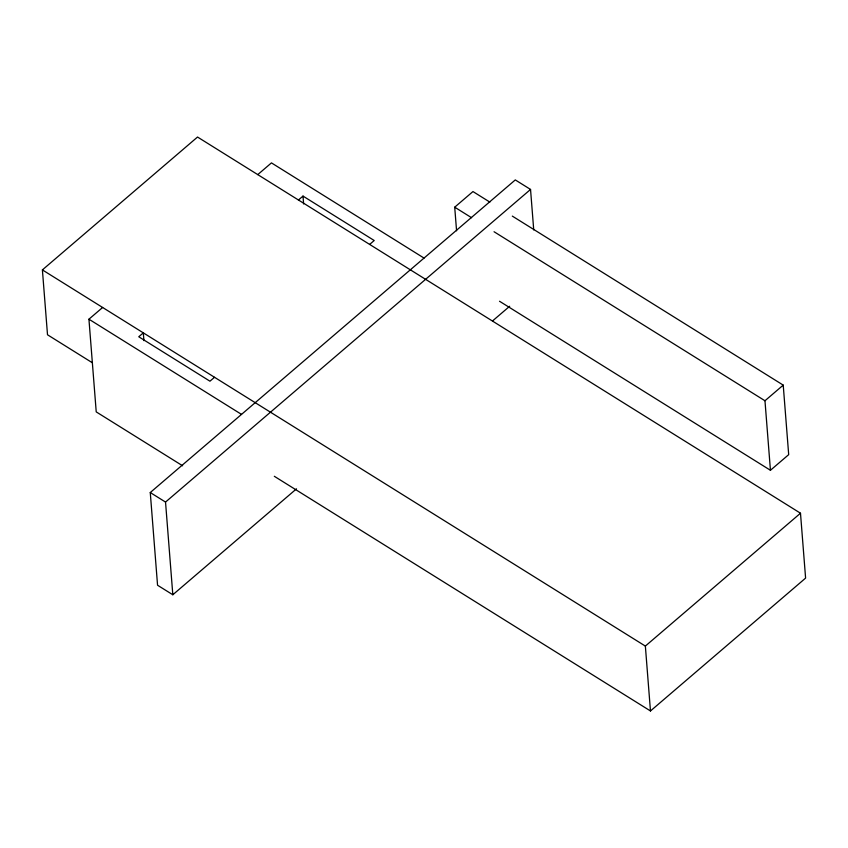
<?xml version="1.0" encoding="UTF-8"?>
<svg xmlns="http://www.w3.org/2000/svg" width="848" height="848" viewBox="0 0 848 848"><rect width="100%" height="100%" fill="white"/><g stroke="black" fill="none" stroke-linecap="round" stroke-linejoin="round"><path stroke-width="1.27" d="M92.421 362.806L47.509 334.78L42.4 269.897L197.531 137.037L800.491 513.22L805.6 578.103L650.469 710.963L274.317 476.29M182.617 465.785L96.227 411.895L88.934 319.198L102.629 307.474M257.76 174.614L271.445 162.89L424.032 258.078M298.443 199.99L303.012 196.089L374.212 240.514L369.654 244.415M214.523 377.286L209.954 381.187L138.754 336.762L143.312 332.861L143.927 340.642M456.574 230.804L454.708 207.188L472.961 191.563L489.826 202.078M296.503 488.83L172.822 594.755L157.558 585.237L150.266 492.54L515.287 179.924L530.541 189.443L533.731 229.925M172.822 594.755L165.53 502.069L530.541 189.443M492.593 320.894L509.68 306.255M783.223 385.119L788.693 454.645L770.44 470.28L764.97 400.754L783.223 385.119L512.309 216.102M650.469 710.963L645.36 646.081L800.491 513.22M454.708 207.188L471.573 217.713M494.055 231.737L764.97 400.754M499.525 301.252L770.44 470.28M42.4 269.897L645.36 646.081M88.934 319.198L241.521 414.386M150.266 492.54L165.53 502.069M303.012 196.089L303.626 203.965"/></g></svg>
